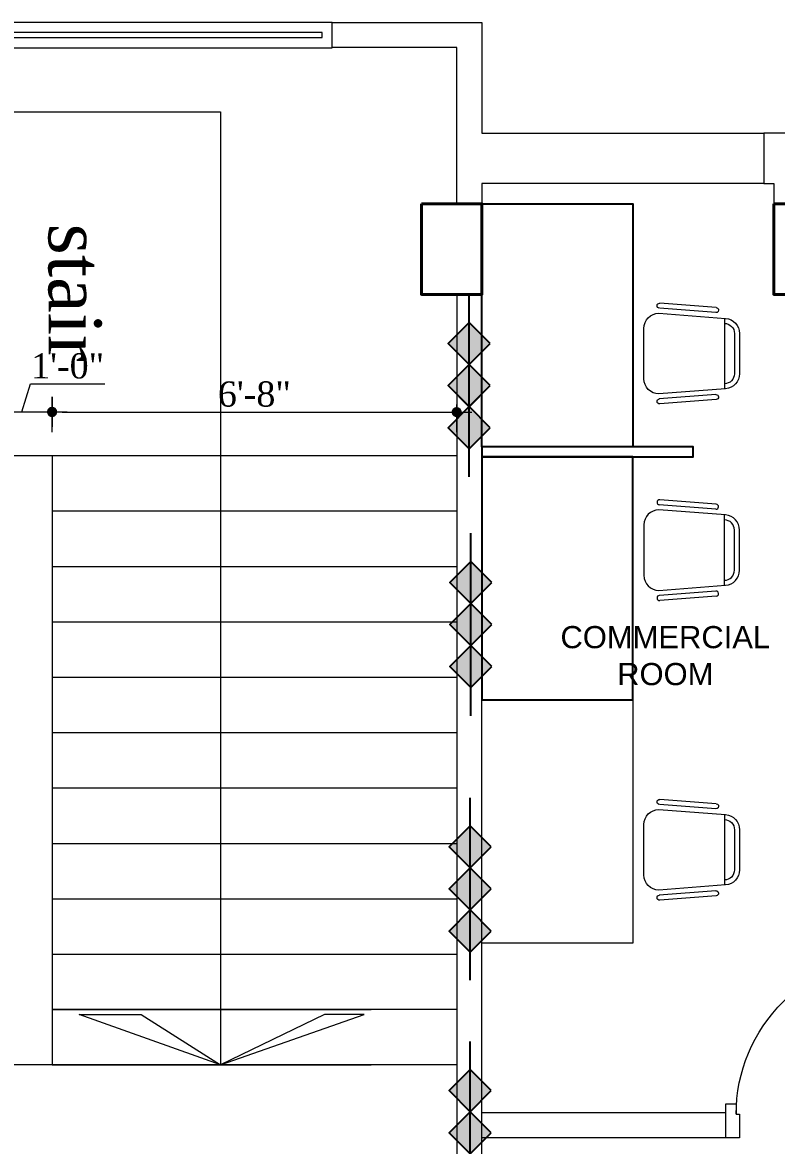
# Model space of a CAD drawing. Header units: inches. Extents: x -250485 to 735580, y -140410 to 288049.
# Drawn here: x 31445.6 to 31595.5, y 21665.4 to 21888.4 of the extents above; entities that cross this region are included whole.
import ezdxf

# ---------------------------------------------------------------- set-up
doc = ezdxf.new("R2010")
doc.units = ezdxf.units.IN
doc.header["$MEASUREMENT"] = 0
doc.header["$PDMODE"] = 35
doc.layers.get('0').update_dxf_attribs({"lineweight": 0})
doc.layers.get('Defpoints').update_dxf_attribs({"lineweight": 0})
for name, color, linetype, lineweight in [('A column', 106, 'Continuous', 40), ('A window', 150, 'Continuous', 0), ('coloum', 220, 'Continuous', 0), ('DOOR', 222, 'Continuous', 0), ('FURNITURE', 144, 'Continuous', 0), ('Layer1', 134, 'Continuous', 0)]:
    doc.layers.add(name, color=color, linetype=linetype, lineweight=lineweight)
doc.layers.add('A Furniture', color=7, linetype='Continuous')
doc.layers.add('fire rated wall', color=7, linetype='Continuous')
doc.styles.add('ARCH', font='times.ttf')
doc.styles.add('REG', font='times.ttf')
doc.styles.add('style1', font='arial.ttf')
doc.dimstyles.new('Dim-Pres', dxfattribs={"dimtxt": 5.5, "dimasz": 2, "dimexe": 1.5, "dimexo": 1.5, "dimgap": 1, "dimtad": 3, "dimdec": 0, "dimzin": 3, "dimdsep": 46, "dimlunit": 4, "dimtxsty": 'REG', "dimblk": 'point', "dimcen": 2, "dimclrd": 256, "dimclre": 256, "dimclrt": 7, "dimadec": 0, "dimazin": 0, "dimtfac": 0.75, "dimtdec": 0, "dimtmove": 1, "dimatfit": 3, "dimldrblk": 'point', "dimfxl": 0, "dimtolj": 1, "dimtzin": 0, "dimlwd": -1, "dimlwe": -1, "dimarcsym": 1})

# ---------------------------------------------------------------- blocks, each defined once
blk = doc.blocks.new('A$C391809F5')
at = {"layer": 'A window', "ltscale": 30}
blk.add_lwpolyline([(-70.62, -4.62), (-70.62, -9.62), (49.38, -9.62), (49.38, -4.62), (-70.62, -4.62)], dxfattribs=at)
blk.add_lwpolyline([(-68.62, -6.62), (-68.62, -7.62), (47.38, -7.62), (47.38, -6.62)], close=True, dxfattribs=at)
blk = doc.blocks.new('A$C03734933')
at = {"layer": 'FURNITURE', "color": 0, "lineweight": 13}
for p, q in [((-6.99, 4.91), (-17.34, -3.4)), ((-17.03, -0.59), (-8.24, 6.47)), ((-16.41, -1.37), (-7.62, 5.69)), ((2.82, -4.13), (-2.82, 4.13)), ((-17.16, -3.25), (-9.25, -14.81)), ((-17.94, -7.43), (-13.43, -14.02)), ((-17.11, -6.87), (-12.6, -13.46)), ((-9.45, -14.93), (2.04, -8.3)), ((-7.22, -14.79), (2.54, -9.16)), ((-6.72, -15.66), (3.04, -10.03))]:
    blk.add_line(p, q, dxfattribs=at)
for centre, radius, start, end in [((-7.93, 6.08), 0.5, 308.7694, 128.7694), ((-5.3, 2.43), 3, 34.3706, 124.3706), ((-16.72, -0.98), 0.5, 128.7694, 308.7694), ((-15.46, -5.74), 3, 128.7694, 214.3706), ((-15.46, -5.74), 2, 124.3706, 214.3706), ((0.35, -5.82), 3, 304.3706, 34.3706), ((2.79, -9.6), 0.5, 299.9719, 119.9719), ((-10.95, -12.33), 3, 214.3706, 299.9719), ((-10.95, -12.33), 2, 214.3706, 304.3706), ((-6.97, -15.23), 0.5, 119.9719, 299.9719)]:
    blk.add_arc(centre, radius, start, end, dxfattribs=at)
blk = doc.blocks.new('A$C2EF268AB')
at = {"layer": 'FURNITURE', "color": 0, "lineweight": 13}
blk.add_blockref('A$C03734933', (15.46, 5.74), dxfattribs=at)
blk = doc.blocks.new('A$C64D156CA')
at = {"layer": 'A Furniture', "ltscale": 30, "elevation": 0.3}
for points in [[(-64.86, 96.59), (-34.86, 96.59), (-34.86, 48.32), (-64.86, 48.32)], [(-64.86, 46.32), (-22.86, 46.32), (-22.86, 48.32), (-64.86, 48.32)], [(-64.86, -1.94), (-34.86, -1.94), (-34.86, 46.32), (-64.86, 46.32)]]:
    blk.add_lwpolyline(points, close=True, dxfattribs=at)
at = {"layer": 'FURNITURE', "lineweight": 13, "xscale": -1, "rotation": 34.37064687524951}
blk.add_blockref('A$C2EF268AB', (-16.67, 70.83, 0.3), dxfattribs=at)
at = {"layer": 'FURNITURE', "lineweight": 13, "rotation": 145.6293531247505}
blk.add_blockref('A$C2EF268AB', (-16.67, 23.82, 0.3), dxfattribs=at)
blk = doc.blocks.new('A$C2D517346')
at = {"layer": 'DOOR'}
for p, q in [((2.25, 5.25), (2.25, 39.99)), ((4.5, 7.5), (4.59, 39.99)), ((0, 7.5), (4.5, 7.5))]:
    blk.add_line(p, q, dxfattribs=at)
for points in [[(0, 7.5), (2.25, 7.5), (2.25, 5.25), (3, 5.25), (3, 0), (0, 0)], [(40, 7.5), (37.75, 7.5), (37.75, 5.25), (37, 5.25), (37, 0), (40, 0)]]:
    blk.add_lwpolyline(points, close=True, dxfattribs=at)
blk.add_arc((3, 5.25), 34.75, 0, 91.2375, dxfattribs=at)
blk = doc.blocks.new('bfg')
at = {"layer": 'fire rated wall'}
h = blk.add_hatch(color=1, dxfattribs=at)
h.dxf.hatch_style = 1
h.paths.add_polyline_path([(9432308.67, -5613534.51), (9432321.43, -5613547.26), (9432334.18, -5613534.51)])
h.paths.add_polyline_path([(9432334.18, -5613534.51), (9432321.43, -5613521.75), (9432308.67, -5613534.51)])
h.paths.add_polyline_path([(9432334.18, -5613534.51), (9432359.68, -5613534.51), (9432346.93, -5613521.75)])
h.paths.add_polyline_path([(9432334.18, -5613534.51), (9432346.93, -5613547.26), (9432359.68, -5613534.51)])
at = {"layer": 'fire rated wall', "color": 1, "elevation": 0}
for points in [[(9432321.43, -5613547.26), (9432334.18, -5613534.51), (9432321.43, -5613521.75), (9432308.67, -5613534.51)], [(9432346.93, -5613547.26), (9432359.68, -5613534.51), (9432346.93, -5613521.75), (9432334.18, -5613534.51)]]:
    blk.add_lwpolyline(points, close=True, dxfattribs=at)
blk.add_lwpolyline([(9432291.67, -5613534.51), (9432376.69, -5613534.51)], dxfattribs=at)
blk = doc.blocks.new('3HR RATE')
at = {"layer": 'fire rated wall', "xscale": 1.292997314696549, "yscale": 1.292997314696549, "zscale": 1.292997314696549}
for p in [(-12191616.17, 7245476.71), (-12191583.19, 7245476.71)]:
    blk.add_blockref('bfg', p, dxfattribs=at)
blk = doc.blocks.new('dot')
at = {"color": 4}
for p, q in [((0, 1.5), (0, -1.5)), ((-1.5, 0), (1.5, 0))]:
    blk.add_line(p, q, dxfattribs=at)
at = {"color": 6, "const_width": 0.5}
blk.add_lwpolyline([(-0.25, 0, 1), (0.25, 0, 1)], format="xyb", close=True, dxfattribs=at)
blk = doc.blocks.new('point')
blk.add_blockref('dot', (0, 0))
blk = doc.blocks.new('*D558')
at = {"layer": 'Defpoints', "color": 0, "ltscale": 30, "transparency": 16777216}
for p in [(31451.53, 21811.12), (31439.56, 21802.43), (31451.53, 21802.43)]:
    blk.add_point(p, dxfattribs=at)
at = {"layer": 'Layer1', "ltscale": 30, "transparency": 16777216}
for p, q in [((31445.55, 21811.12), (31447.21, 21816.66)), ((31447.21, 21816.66), (31462.04, 21816.66)), ((31439.56, 21807.12), (31439.56, 21812.62)), ((31451.53, 21807.12), (31451.53, 21812.62)), ((31441.56, 21811.12), (31449.53, 21811.12))]:
    blk.add_line(p, q, dxfattribs=at)
at = {"layer": 'Layer1', "ltscale": 30, "transparency": 16777216, "xscale": 2, "yscale": 2, "zscale": 2, "rotation": 180}
blk.add_blockref('point', (31439.56, 21811.12), dxfattribs=at)
at = {"layer": 'Layer1', "ltscale": 30, "transparency": 16777216, "xscale": 2, "yscale": 2, "zscale": 2}
blk.add_blockref('point', (31451.53, 21811.12), dxfattribs=at)
at = {"layer": 'Layer1', "color": 7, "ltscale": 30, "transparency": 16777216, "insert": (31454.62, 21820.2), "char_height": 5, "attachment_point": 5, "style": 'REG'}
blk.add_mtext('\\A1;1\'-0"', dxfattribs=at)
blk = doc.blocks.new('*D559')
at = {"layer": 'Defpoints', "color": 0, "ltscale": 30, "transparency": 16777216}
for p in [(31531.91, 21811.06), (31451.53, 21802.43), (31531.91, 21802.43)]:
    blk.add_point(p, dxfattribs=at)
at = {"layer": 'Layer1', "ltscale": 30, "transparency": 16777216}
for p, q in [((31451.53, 21807.06), (31451.53, 21812.56)), ((31531.91, 21807.06), (31531.91, 21812.56)), ((31453.53, 21811.06), (31529.91, 21811.06))]:
    blk.add_line(p, q, dxfattribs=at)
at = {"layer": 'Layer1', "ltscale": 30, "transparency": 16777216, "xscale": 2, "yscale": 2, "zscale": 2, "rotation": 180}
blk.add_blockref('point', (31451.53, 21811.06), dxfattribs=at)
at = {"layer": 'Layer1', "ltscale": 30, "transparency": 16777216, "xscale": 2, "yscale": 2, "zscale": 2}
blk.add_blockref('point', (31531.91, 21811.06), dxfattribs=at)
at = {"layer": 'Layer1', "color": 7, "ltscale": 30, "transparency": 16777216, "insert": (31491.72, 21814.61), "char_height": 5, "attachment_point": 5, "style": 'REG'}
blk.add_mtext('\\A1;6\'-8"', dxfattribs=at)

msp = doc.modelspace()

# ---------------------------------------------------------------- linework, layer by layer
at = {"layer": 'A column', "color": 7}
for points in [[(31524.91, 21852.43), (31524.91, 21834.43), (31536.91, 21834.43), (31536.91, 21852.43), (31524.91, 21852.43)], [(31594.91, 21852.43), (31594.91, 21834.43), (31606.91, 21834.43), (31606.91, 21852.43), (31594.91, 21852.43)]]:
    msp.add_lwpolyline(points, dxfattribs=at)
at = {"layer": 'coloum', "color": 7, "ltscale": 30}
for p, q in [((31507.16, 21883.43), (31507.16, 21888.43)), ((31507.16, 21888.43), (31536.91, 21888.43)), ((31536.91, 21888.43), (31536.91, 21866.43)), ((31531.91, 21883.43), (31507.16, 21883.43)), ((31531.91, 21852.43), (31531.91, 21883.43)), ((31536.91, 21866.43), (31592.91, 21866.43)), ((31592.91, 21866.43), (31592.91, 21856.43)), ((31606.91, 21866.43), (31592.91, 21866.43)), ((31592.91, 21866.43), (31592.91, 21856.43)), ((31592.91, 21856.43), (31536.91, 21856.43)), ((31536.91, 21856.43), (31536.91, 21852.43)), ((31592.91, 21856.43), (31594.91, 21856.43)), ((31594.91, 21856.43), (31594.91, 21852.43)), ((31536.91, 21852.43), (31531.91, 21852.43)), ((31531.91, 21834.43), (31531.91, 21562.15)), ((31536.91, 21834.43), (31531.91, 21834.43)), ((31536.91, 21635.43), (31536.91, 21834.43)), ((31451.53, 21802.43), (31531.91, 21802.43)), ((31451.53, 21791.43), (31531.91, 21791.43)), ((31451.53, 21780.43), (31531.91, 21780.43)), ((31451.53, 21769.43), (31531.91, 21769.43)), ((31451.53, 21758.43), (31531.91, 21758.43)), ((31451.53, 21747.43), (31531.91, 21747.43)), ((31451.53, 21736.43), (31531.91, 21736.43)), ((31451.53, 21725.43), (31531.91, 21725.43)), ((31451.53, 21714.43), (31531.91, 21714.43)), ((31451.53, 21703.43), (31531.91, 21703.43)), ((31531.91, 21692.43), (31451.53, 21692.43)), ((31451.53, 21692.43), (31514.91, 21692.43)), ((31531.91, 21681.43), (31451.53, 21681.43)), ((31451.53, 21681.43), (31514.91, 21681.43)), ((31585.41, 21671.93), (31536.91, 21671.93)), ((31585.41, 21666.93), (31536.91, 21666.93))]:
    msp.add_line(p, q, dxfattribs=at)
for points in [[(31395.66, 21662.09), (31395.66, 21870.71), (31484.99, 21870.71), (31484.99, 21681.43), (31456.89, 21691.43), (31469.23, 21691.43), (31484.99, 21681.43), (31513.5, 21691.43), (31505.68, 21691.43), (31484.99, 21681.43)], [(31585.41, 21666.93), (31585.41, 21671.93)]]:
    msp.add_lwpolyline(points, dxfattribs=at)
for points in [[(31439.53, 21802.43), (31451.53, 21802.43), (31451.53, 21681.43), (31439.53, 21681.43)], [(31536.91, 21753.9), (31566.91, 21753.9), (31566.91, 21705.63), (31536.91, 21705.63)]]:
    msp.add_lwpolyline(points, close=True, dxfattribs=at)

# ---------------------------------------------------------------- block references
for name, p in [('A$C391809F5', (31457.78, 21893.04)), ('A$C64D156CA', (31601.77, 21755.84, -0.3))]:
    msp.add_blockref(name, p, dxfattribs=at)
at = {"layer": 'coloum', "color": 7, "lineweight": 13, "xscale": -1, "rotation": 34.37064687524951}
msp.add_blockref('A$C2EF268AB', (31585.1, 21728.14), dxfattribs=at)
at = {"layer": 'coloum', "color": 7, "ltscale": 30, "xscale": -0.9000000000014551, "yscale": 0.9000000000014551, "zscale": 0.9}
msp.add_blockref('A$C2D517346', (31621.41, 21666.93), dxfattribs=at)
at = {"layer": 'Layer1', "xscale": 0.2533935670508072, "yscale": 0.2533935670508072, "zscale": 0.2533935670521235, "rotation": 90}
for p in [(28288.86, 20705.67), (28289.19, 20658.24, 9.7), (28289.02, 20605.73, 9.7), (28289.02, 20557.32, 9.7)]:
    msp.add_blockref('3HR RATE', p, dxfattribs=at)

# ---------------------------------------------------------------- texts
at = {"layer": 'coloum', "color": 7, "ltscale": 30, "insert": (31461.39, 21848.5), "char_height": 10.56, "width": 17.4246, "attachment_point": 1, "rotation": 270, "style": 'ARCH'}
msp.add_mtext('stair 02', dxfattribs=at)
at = {"layer": 'coloum', "color": 7, "insert": (31573.36, 21756.78), "char_height": 4.4, "width": 273.1485, "attachment_point": 8, "style": 'style1'}
msp.add_mtext('COMMERCIAL \\PROOM', dxfattribs=at)

# ---------------------------------------------------------------- dimensions: what is measured, and where the dimension line sits
at = {"layer": 'Layer1', "ltscale": 30}
for base, p1, p2, picture, middle in [((31451.53, 21811.12), (31439.56, 21802.43), (31451.53, 21802.43), '*D558', (31448.21, 21820.2)), ((31531.91, 21811.06), (31451.53, 21802.43), (31531.91, 21802.43), '*D559', (31491.72, 21814.61))]:
    dim = msp.add_linear_dim(base=base, p1=p1, p2=p2, dimstyle='Dim-Pres', override={"dimtxt": 5, "dimfxl": 4, "dimfxlon": 1}, dxfattribs=at)
    dim.commit()
    dim.dimension.update_dxf_attribs({"geometry": picture, "text_midpoint": middle})

doc.saveas('drawing.dxf')
